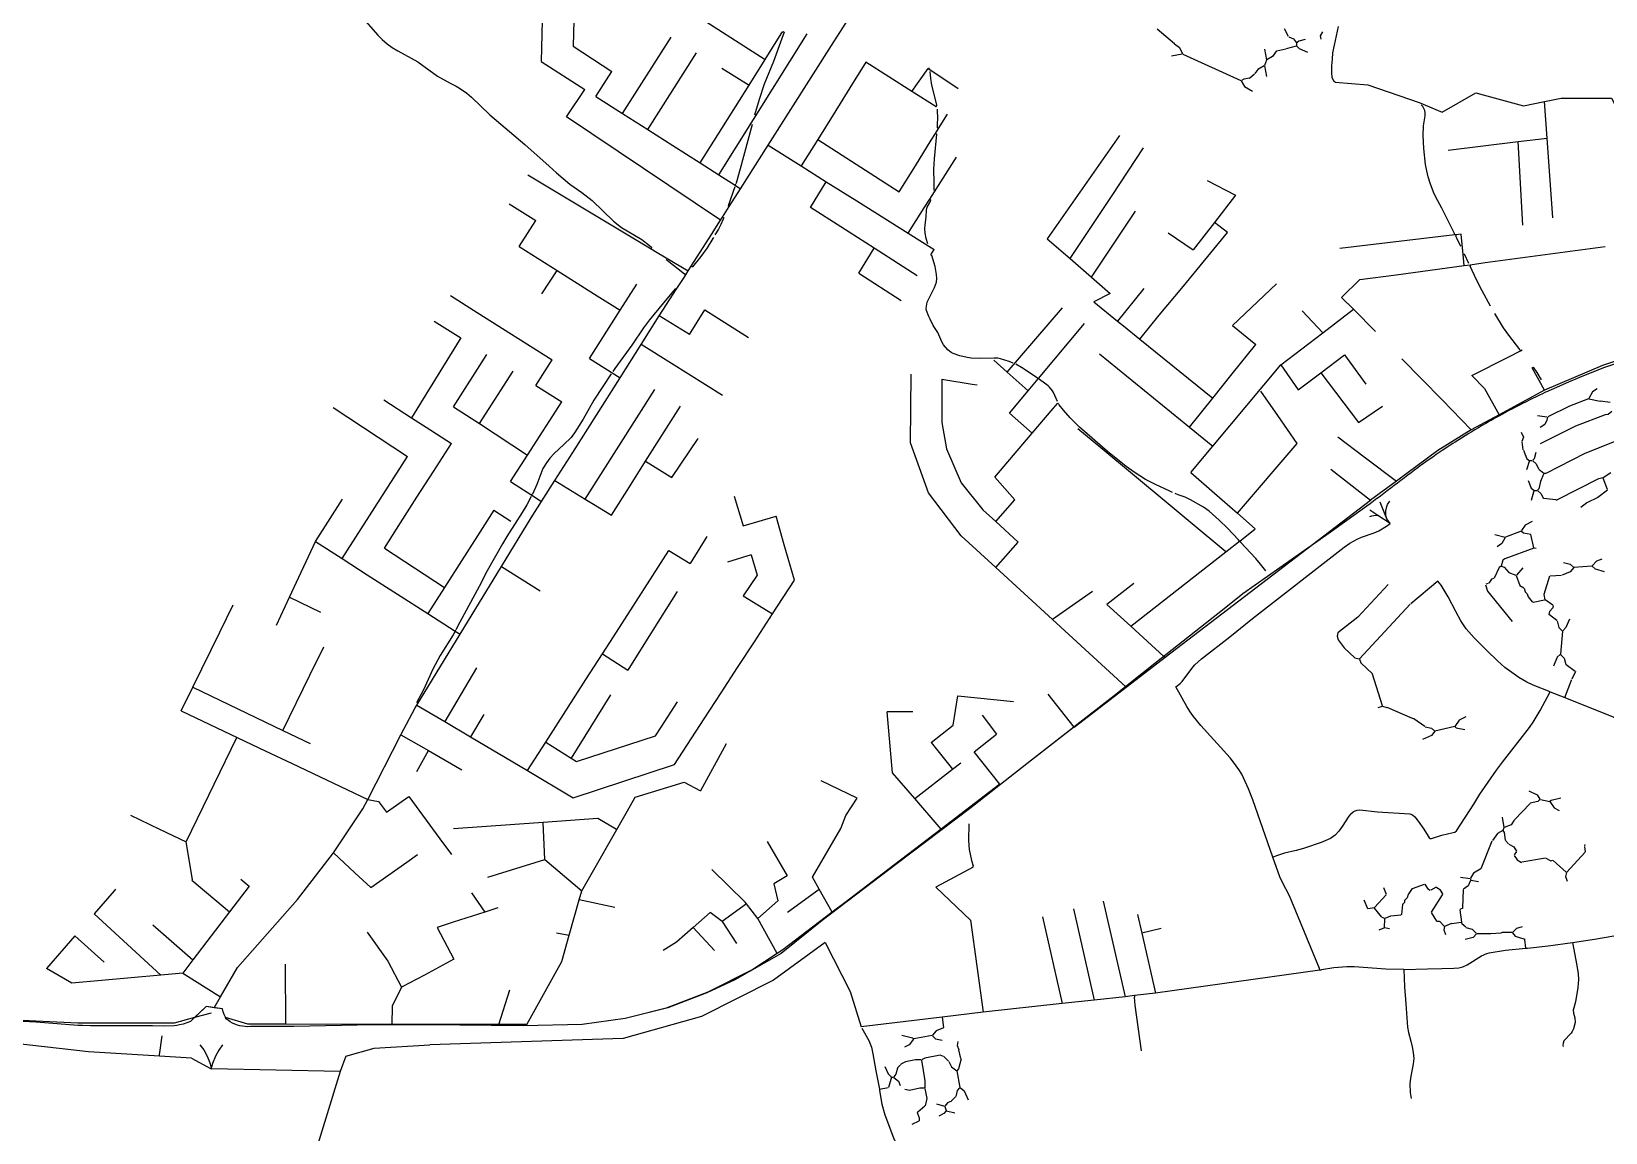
# Model space of a CAD drawing. Header units: metres. Extents: x 432891 to 477890, y 2556094 to 2581523.
# Drawn here: x 452058 to 456458, y 2566372 to 2569449 of the extents above; entities that cross this region are included whole.
import ezdxf

# ---------------------------------------------------------------- set-up
doc = ezdxf.new("R2010")
doc.units = ezdxf.units.M
for name, color, linetype in [('W10_MAIN_PIPE', 1, 'Continuous'), ('W10_PIPE_DN200', 8, 'Continuous'), ('W10_PIPE_DN250_400', 3, 'Continuous'), ('W10_PIPE_DN500_800', 30, 'Continuous'), ('W10_PIPE_DN900_1200', 1, 'Continuous')]:
    doc.layers.add(name, color=color, linetype=linetype)

msp = doc.modelspace()

# ---------------------------------------------------------------- linework, layer by layer
at = {"layer": 'W10_MAIN_PIPE'}
msp.add_lwpolyline([(456496.5, 2568524.6), (456451.9, 2568509.1), (456422.1, 2568497.4), (456391.5, 2568485.4), (456348, 2568466.9), (456303.8, 2568447), (456301.3, 2568445.9), (456295.4, 2568443.3), (456290.4, 2568441.1), (456279.4, 2568435.9), (456275.2, 2568433.9), (456264.3, 2568428.6), (456253.5, 2568423.3), (456246.6, 2568419.9), (456236.3, 2568414.8), (456225.5, 2568409.4), (456216.9, 2568405.1), (456206.1, 2568399.6), (456195.5, 2568394.1), (456189.4, 2568391), (456178.7, 2568385.3), (456178.3, 2568385), (456167.7, 2568379.2), (456159.2, 2568374.5), (456148.8, 2568368.5), (456138.3, 2568362.6), (456133.9, 2568360), (456123.5, 2568354), (456121.6, 2568352.9), (456111.2, 2568346.9), (456102.9, 2568342), (456092.6, 2568335.8), (456082.3, 2568329.6), (456075.9, 2568325.7), (456065.8, 2568319.5), (456055.6, 2568313), (456047.4, 2568307.9), (456037.3, 2568301.4), (456031.2, 2568297.5), (456021.1, 2568291), (456011, 2568284.5), (456001, 2568277.9), (455992.7, 2568272.5), (455984.6, 2568266.9), (455974.8, 2568260), (455964.9, 2568253.1), (455955.1, 2568246.2), (455945.1, 2568239.2), (455943.4, 2568238), (455933.9, 2568230.8), (455924.3, 2568223.5), (455914.7, 2568216.3), (455905.2, 2568209), (455895.6, 2568201.8), (455886, 2568194.6), (455876.4, 2568187.3), (455866.9, 2568180.1), (455857.3, 2568172.9), (455847.7, 2568165.6), (455838.2, 2568158.4), (455828.6, 2568151.1), (455819.6, 2568144.4), (455819, 2568143.9), (455809.3, 2568136.4), (455799.8, 2568129.1), (455791, 2568122.3), (455685.5, 2568047.6), (455443.6, 2567878.1), (455391.8, 2567835.6), (455197.8, 2567682.8), (455084.5, 2567592.4), (454853.2, 2567412.9), (454679.6, 2567276.5), (454478, 2567124.1), (454268.4, 2566964.5), (454153.2, 2566872.3), (454024.1, 2566798.8), (453946, 2566762.7), (453836.5, 2566720.7), (453717.2, 2566690.5), (453597.6, 2566674.4), (453432, 2566670.2), (453167.2, 2566672.7), (453013.1, 2566673.4), (452791.5, 2566668.1), (452727.4, 2566668.6), (452671.5, 2566668.3), (452670.6, 2566668.3), (452662.5, 2566667.9), (452655.1, 2566668.2), (452647.8, 2566669), (452640.6, 2566670.4), (452633.5, 2566672.4), (452626.7, 2566675), (452620, 2566678.1), (452613.6, 2566681.8), (452607.6, 2566685.9), (452603.3, 2566689.4), (452600.2, 2566694.7), (452596.8, 2566702), (452594, 2566709.5), (452591.6, 2566717.8), (452546.3, 2566724), (452502.4, 2566682.4), (452492.2, 2566678.4), (452482.1, 2566675.3), (452471.8, 2566672.7), (452464.3, 2566671.4), (452457.1, 2566670.4), (452428.9, 2566669.3), (452396.5, 2566670), (452380.4, 2566670), (452364.7, 2566670.2), (452348, 2566670.6), (452301.5, 2566670.2), (452269.7, 2566670.4), (452248.3, 2566670.6), (452239.2, 2566670.6), (452222.9, 2566670.8), (452200.8, 2566670.9), (452188, 2566671.2), (452129.7, 2566676.3), (452069.9, 2566680.3), (452033.8, 2566682.8)], dxfattribs=at)
at = {"layer": 'W10_PIPE_DN200'}
for points in [[(453496, 2569901.9), (453482.6, 2569365.4), (453604.8, 2569287.5)], [(453584, 2569871.1), (453572.2, 2569408.7), (453680.5, 2569338)], [(452978.4, 2569493.6), (453025.8, 2569439.4), (453038.4, 2569426.9), (453051.9, 2569415.3), (453066.4, 2569404.6), (453081.7, 2569394.9), (453138.2, 2569364.6), (453193.2, 2569324.9), (453228.1, 2569304.7), (453245.3, 2569296.3), (453257.7, 2569289), (453274.5, 2569276.6), (453288.1, 2569265.5), (453339.7, 2569216.8), (453436.9, 2569133.1), (453504.8, 2569073.4), (453525.3, 2569054.5), (453562.9, 2569023.1), (453596.7, 2568999.8), (453625.2, 2568977.4), (453684.5, 2568919), (453707.2, 2568901.7), (453763.7, 2568868.3), (453785.8, 2568851), (453792.1, 2568845.8)], [(453893.9, 2569508.7), (454108.9, 2569370.8)], [(453710.1, 2569220.4), (453846.2, 2569434)], [(453979, 2569049.1), (454226.4, 2569442.8)], [(454161.6, 2569447.1), (454155.8, 2569429.8), (454132.3, 2569365.7), (454106.2, 2569302.4), (454091.8, 2569259.3), (454079.1, 2569215.9)], [(454108.9, 2569370.8), (454154, 2569442.5)], [(454154, 2569442.5), (454158.2, 2569449.2)], [(454158.2, 2569449.2), (454161.6, 2569447.1)], [(455252.6, 2569415.3), (455204.1, 2569456)], [(455571.9, 2569435.5), (455560.8, 2569456.8)], [(455572.4, 2569434.6), (455585.4, 2569428.6), (455594.4, 2569417.6)], [(455666.4, 2569448.6), (455660.4, 2569437.6), (455662.4, 2569427.6)], [(455710.9, 2569463.1), (455698.9, 2569410.9), (455695.1, 2569389.6), (455693.3, 2569372.5), (455692.1, 2569353.6), (455692.2, 2569333.8), (455693.2, 2569321.3), (455697.5, 2569311.4), (455698.7, 2569310.5)], [(453780.5, 2569175.6), (453917.1, 2569390)], [(455253.4, 2569414.6), (455267.4, 2569404.6), (455275.4, 2569386.6)], [(455504.4, 2569399.6), (455510.4, 2569370.6)], [(455538.4, 2569395.6), (455527.4, 2569379.6), (455511.4, 2569370.6)], [(455539.4, 2569395.8), (455564.4, 2569400.5)], [(455593.4, 2569408.6), (455565.4, 2569400.6)], [(455594.4, 2569416.6), (455594.4, 2569409.6)], [(455618.4, 2569426.6), (455600.4, 2569422.6), (455595.4, 2569417.6)], [(455595.4, 2569408.6), (455601.4, 2569401.6), (455624.4, 2569391.6)], [(453987.4, 2569346.5), (454063.8, 2569299.1)], [(454063.8, 2569299.1), (454108.9, 2569370.8)], [(454390.5, 2569363.6), (454345.9, 2569292)], [(454519.1, 2569281.9), (454390.5, 2569363.6)], [(454566.1, 2569344.6), (454568.3, 2569347.9)], [(455274.4, 2569385.6), (455244.4, 2569380.6)], [(455276.4, 2569385.6), (455438.4, 2569312.6)], [(455503.4, 2569353.6), (455486.4, 2569343.6), (455477.4, 2569331.6)], [(455510.4, 2569369.6), (455504.4, 2569354.6)], [(455504.4, 2569353.6), (455510.4, 2569323.6)], [(453635.8, 2569267.8), (453680.5, 2569338)], [(454519.1, 2569281.9), (454564.6, 2569345.6), (454566.1, 2569344.6)], [(454566.1, 2569344.6), (454648, 2569290.3)], [(454588.7, 2569242.5), (454588.4, 2569244.7), (454574.9, 2569299.8), (454571.9, 2569318.3), (454569.6, 2569337.5)], [(455439.4, 2569311.6), (455448.4, 2569295.6), (455471.4, 2569282.6)], [(455462.4, 2569318.6), (455446.4, 2569316.6), (455440.4, 2569312.6)], [(455463.1, 2569319.3), (455476.6, 2569331)], [(455701.7, 2569307.9), (455698.7, 2569310.5)], [(455701.7, 2569307.9), (455793.1, 2569300.4), (455936.6, 2569251.3), (456001.5, 2569224.2), (456095.1, 2569277.9), (456228.7, 2569241.6), (456287.6, 2569253.8)], [(453984.3, 2568922.3), (453553.9, 2569211.2), (453604.8, 2569287.5)], [(453635.8, 2569267.8), (453710.1, 2569220.4)], [(453927.3, 2569082), (454063.8, 2569299.1)], [(454345.9, 2569292), (454299.1, 2569216.8)], [(454586.6, 2569239.1), (454519.1, 2569281.9)], [(456287.6, 2569253.8), (456334.1, 2569263.3), (456474.8, 2569262.9), (456553.8, 2569112.6), (456632.4, 2569019.2), (456742.1, 2568914.5), (456876.7, 2568814.1), (456922.4, 2568768.8), (456942.2, 2568634.7)], [(453710.1, 2569220.4), (453780.5, 2569175.6)], [(454299.1, 2569216.8), (454255.8, 2569147.2)], [(454586.6, 2569239.1), (454588.7, 2569242.5)], [(454590.2, 2569180.3), (454590.9, 2569187.7), (454591.5, 2569210.2), (454590.9, 2569225.8), (454590.1, 2569232.1)], [(454593.6, 2569178.2), (454618.8, 2569218.6)], [(456035.9, 2568885), (456000, 2568956), (455983.8, 2568986), (455977.3, 2569000.3), (455967.4, 2569025.5), (455961.7, 2569043.5), (455957.9, 2569060), (455955, 2569077.9), (455949.8, 2569122.8), (455948.2, 2569158.9), (455949.1, 2569185.8), (455953.6, 2569213.4), (455953.7, 2569222.3), (455952.5, 2569229), (455946.9, 2569239.6), (455942.6, 2569244.1)], [(456294.8, 2569151.7), (456287.6, 2569253.8)], [(453780.5, 2569175.6), (453850.3, 2569131)], [(454072.1, 2569189.8), (454039.2, 2569065.9), (454027.4, 2569025.1), (454026.7, 2569023.4)], [(454585.1, 2569164.6), (454593.6, 2569178.2)], [(454593.6, 2569178.2), (454590.2, 2569180.3)], [(453850.3, 2569131), (453927.3, 2569082)], [(454117.3, 2569131.7), (454209.9, 2569073.5)], [(454255.8, 2569147.2), (454209.9, 2569073.5)], [(454255.8, 2569147.2), (454483.4, 2569001.6)], [(454528.7, 2569074.1), (454573.2, 2569145.6)], [(454573.2, 2569145.6), (454585.1, 2569164.6)], [(454580.3, 2569006.2), (454580.8, 2569007.9), (454581.5, 2569027.6), (454580.5, 2569063.3), (454581.8, 2569093.5), (454588.5, 2569162.4)], [(454585.1, 2569164.6), (454588.5, 2569162.4)], [(455099.4, 2569158.9), (454897.3, 2568870.2), (454961.3, 2568814.6)], [(456018, 2569117.7), (456213.5, 2569141.7)], [(456213.5, 2569141.7), (456294.8, 2569151.7)], [(456226.4, 2568907.9), (456213.5, 2569141.7)], [(456310.6, 2568928.3), (456294.8, 2569151.7)], [(454568.8, 2568980.5), (454643.2, 2569098.1)], [(455078.4, 2568991.4), (455166.5, 2569124.3)], [(453445.1, 2569048.5), (453790.1, 2568842.3)], [(454209.9, 2569073.5), (454279.8, 2569029.6)], [(454483.4, 2569001.6), (454528.7, 2569074.1)], [(454024, 2569015.6), (454005.1, 2568962.5)], [(454024.6, 2569020), (454026.7, 2569023.4)], [(454320, 2568903.4), (454235.4, 2568957.3), (454279.8, 2569029.6)], [(454279.8, 2569029.6), (454365.3, 2568976)], [(455344.4, 2569032.6), (455423.9, 2568991.6)], [(453393.2, 2568967.4), (453467.6, 2568920.7)], [(454008.4, 2568960.3), (454005.1, 2568962.5)], [(454365.3, 2568976), (454508.9, 2568885.8)], [(454508.9, 2568885.8), (454553.7, 2568956.7)], [(454553.7, 2568956.7), (454568.8, 2568980.5)], [(454563.6, 2568856.2), (454558.7, 2568870.8), (454556.1, 2568886), (454555.2, 2568898.6), (454555.7, 2568907.7), (454559, 2568931.6), (454559.4, 2568950.2), (454561.6, 2568958.3), (454568.2, 2568969.7), (454572.2, 2568978.4)], [(454568.8, 2568980.5), (454572.2, 2568978.4)], [(454961.3, 2568814.6), (455078.4, 2568991.4)], [(455423.9, 2568991.6), (455364.4, 2568915.1)], [(453421.2, 2568848.3), (453467.6, 2568920.7)], [(453993, 2568928.6), (453991.6, 2568924.7), (453985, 2568909.9), (453978.2, 2568897.3), (453968.6, 2568880.7)], [(453989.7, 2568930.8), (453993, 2568928.6)], [(455021, 2568762.7), (455144.3, 2568947.1)], [(455364.4, 2568915.1), (455305.2, 2568839.1)], [(455401.1, 2568887.3), (455364.4, 2568915.1)], [(453964.6, 2568873.8), (453962.9, 2568870.9), (453946.7, 2568845.2), (453928.7, 2568820.6), (453905.8, 2568791.4)], [(454413.3, 2568843.8), (454320, 2568903.4)], [(454508.9, 2568885.8), (454581.3, 2568840.3)], [(455234.9, 2568886.3), (455305.2, 2568839.1)], [(455278, 2568738), (455401.1, 2568887.3)], [(456036.3, 2568881.1), (455715, 2568843)], [(456036.3, 2568881.1), (456035.9, 2568885)], [(456039.2, 2568881.4), (456036.3, 2568881.1)], [(456059.9, 2568826.3), (456054, 2568883.2), (456039.2, 2568881.4)], [(456039.2, 2568881.4), (456039.7, 2568877.4)], [(456053.6, 2568848.4), (456042.5, 2568871.9), (456039.7, 2568877.4)], [(453421.2, 2568848.3), (453527.6, 2568781.2)], [(453790.1, 2568842.3), (453792.1, 2568845.8)], [(453790.1, 2568842.3), (453807.3, 2568832)], [(453807.3, 2568832), (453893.9, 2568780.3)], [(454370.9, 2568774), (454413.3, 2568843.8)], [(454534, 2568766.9), (454413.3, 2568843.8)], [(454802.2, 2568522.5), (454790.8, 2568527.2), (454766.9, 2568534.5), (454758.8, 2568536.1), (454748.9, 2568536.6), (454710.2, 2568535.5), (454685.1, 2568536.4), (454673.1, 2568537.8), (454653.1, 2568543.1), (454634.5, 2568549.5), (454628.9, 2568552.5), (454619.5, 2568559.8), (454607.4, 2568573.7), (454602.4, 2568581.6), (454591.3, 2568607.8), (454578, 2568627.4), (454570.1, 2568645.6), (454565.9, 2568653.2), (454560.2, 2568669.7), (454559.3, 2568674.2), (454559.6, 2568682), (454561.9, 2568693), (454576.5, 2568723.1), (454582.6, 2568734.1), (454587.3, 2568748.7), (454589, 2568759.5), (454588.1, 2568770.5), (454584.3, 2568792.5), (454575.1, 2568823.4)], [(454571.8, 2568825.5), (454581.3, 2568840.3)], [(454571.8, 2568825.5), (454575.1, 2568823.4)], [(456059.9, 2568826.3), (456063.9, 2568826.7)], [(456063.1, 2568795.5), (456059.9, 2568826.3)], [(456075.9, 2568801.3), (456063.9, 2568826.7)], [(456121.5, 2568803.5), (456456.7, 2568848.8)], [(453484.7, 2568715.8), (453527.6, 2568781.2)], [(453527.6, 2568781.2), (453631.5, 2568715.6)], [(453832.2, 2568812.5), (453835.3, 2568809.9), (453883.8, 2568771.7)], [(453902.4, 2568793.5), (453905.8, 2568791.4)], [(454370.9, 2568774), (454489.4, 2568697.8)], [(454961.3, 2568814.6), (455021, 2568762.7)], [(455872.3, 2568769.7), (456063.1, 2568795.5)], [(456063.1, 2568795.5), (456079, 2568797.7)], [(456079, 2568797.7), (456121.5, 2568803.5)], [(456079, 2568797.7), (456079.5, 2568793.7)], [(456136.7, 2568681.8), (456112.9, 2568725), (456097.6, 2568755.6), (456079.5, 2568793.7)], [(453857, 2568730.3), (453812, 2568675), (453785.5, 2568643.3), (453768.6, 2568621.5), (453735.7, 2568573.1), (453688.6, 2568507.5), (453683.1, 2568499.2)], [(453703.6, 2568670.1), (453750.3, 2568742.9)], [(453860.3, 2568728.1), (453857, 2568730.3)], [(453887.1, 2568769.5), (453883.8, 2568771.7)], [(455021, 2568762.7), (455073, 2568717.5)], [(455167.6, 2568731.5), (455093.9, 2568640.2)], [(455210.5, 2568656.2), (455278, 2568738)], [(455415.1, 2568627.4), (455538.3, 2568744.5)], [(455719.8, 2568705.8), (455771.3, 2568756), (455872.3, 2568769.7)], [(453229.1, 2568711.1), (453303.4, 2568664.2)], [(453631.5, 2568715.6), (453703.6, 2568670.1)], [(455073, 2568717.5), (455027.7, 2568693.8)], [(455027.7, 2568693.8), (455093.9, 2568640.2)], [(455719.8, 2568705.8), (455753.7, 2568673.1)], [(453303.4, 2568664.2), (453513.6, 2568531.4)], [(453617.6, 2568535.6), (453703.6, 2568670.1)], [(453897.5, 2568602.7), (453812.7, 2568654.5)], [(453897.5, 2568602.7), (453940.3, 2568671.7)], [(453940.3, 2568671.7), (454062, 2568594.4)], [(454785.7, 2568497.1), (454940.1, 2568677.4)], [(455155.8, 2568589.9), (455210.5, 2568656.2)], [(455667.6, 2568607.3), (455609.9, 2568668.5)], [(455667.6, 2568607.3), (455753.7, 2568673.1)], [(455753.7, 2568673.1), (455814.8, 2568610.5)], [(456218.7, 2568560.9), (456187.3, 2568600.3), (456172.5, 2568620.8), (456148, 2568661.3)], [(453183.6, 2568640), (453258, 2568593)], [(454872.6, 2568479.6), (455001.1, 2568633)], [(455093.9, 2568640.2), (455110.5, 2568626.7)], [(455110.5, 2568626.7), (455155.8, 2568589.9)], [(455415.1, 2568627.4), (455480.4, 2568574.8)], [(455549.8, 2568517.5), (455667.6, 2568607.3)], [(453258, 2568593), (453167.7, 2568446.7)], [(453846.7, 2568521.6), (453762.1, 2568574.4)], [(455155.8, 2568589.9), (455360, 2568424.3)], [(455414.3, 2568492.2), (455480.4, 2568574.8)], [(456186, 2568539.6), (456220.5, 2568557.3)], [(456220.5, 2568557.3), (456218.7, 2568560.9)], [(456220.5, 2568557.3), (456224.8, 2568559.5)], [(453238, 2568400.7), (453331.1, 2568546.7)], [(453467.9, 2568460.1), (453513.6, 2568531.4)], [(453617.6, 2568535.6), (453703.4, 2568481.7)], [(453989.7, 2568432.3), (453846.7, 2568521.6)], [(454785.7, 2568497.1), (454747.9, 2568530.4)], [(454869.1, 2568481.6), (454825.6, 2568510.5), (454809.9, 2568519.2)], [(455043.8, 2568548.1), (455295.1, 2568343.2)], [(455360, 2568290.2), (455549.8, 2568517.5)], [(455549.8, 2568517.5), (455598.8, 2568448)], [(455662.4, 2568495.8), (455728.3, 2568545.4)], [(455728.3, 2568545.4), (455788.2, 2568464.1)], [(455888.9, 2568534.5), (455944.1, 2568477.9)], [(456084.1, 2568487.6), (456186, 2568539.6)], [(456253, 2568509), (456256.5, 2568511)], [(456279.3, 2568476), (456266.4, 2568496.6), (456256.5, 2568511)], [(453309.9, 2568353.6), (453404.1, 2568500.5)], [(453678.7, 2568492.5), (453630.1, 2568418.9), (453600, 2568366.1), (453575.8, 2568327.3), (453566.4, 2568314.8), (453545.8, 2568295), (453519.2, 2568270.3), (453507, 2568256.8), (453497.2, 2568244.3), (453487.6, 2568227.8), (453470.4, 2568182.9), (453458.6, 2568156.6)], [(454753.6, 2567951.3), (454657, 2568040), (454565.6, 2568159.7), (454515.4, 2568300), (454517.2, 2568491.8)], [(454602.9, 2568477.8), (454602.4, 2568356.9), (454615.9, 2568283.4), (454656.8, 2568187.7), (454717.2, 2568112.4), (454753.2, 2568079.5)], [(454602.9, 2568477.8), (454687.8, 2568464)], [(454844.1, 2568445.5), (454785.7, 2568497.1)], [(454844.1, 2568445.5), (454872.1, 2568479)], [(454872.1, 2568479), (454869.1, 2568481.6)], [(454872.6, 2568479.6), (454875.6, 2568477)], [(454899.6, 2568459), (454875.6, 2568477)], [(455360, 2568424.3), (455414.3, 2568492.2)], [(455598.8, 2568448), (455662.4, 2568495.8)], [(455662.4, 2568495.8), (455767.7, 2568356.2)], [(455944.1, 2568477.9), (456001.1, 2568419.5)], [(456084.1, 2568487.6), (456119.5, 2568451.4), (456160.1, 2568378.4)], [(456287.5, 2568447.4), (456253, 2568509)], [(453167.7, 2568446.7), (453120.4, 2568370)], [(453467.9, 2568460.1), (453540.1, 2568414.5)], [(453605.8, 2568142.5), (453800.3, 2568448.6)], [(454687.8, 2568464), (454701.3, 2568461.8)], [(454791.5, 2568382.7), (454844.1, 2568445.5)], [(454925.8, 2568415.6), (454915, 2568440.4), (454912, 2568445.2), (454903.3, 2568455.7), (454899.6, 2568459)], [(455295.1, 2568343.2), (455360, 2568424.3)], [(455541.9, 2568376.4), (455494.7, 2568444.5)], [(456410.2, 2568422.3), (456357.2, 2568402.3), (456296.2, 2568372.3)], [(456434.2, 2568450.3), (456421.2, 2568442.3), (456411.2, 2568423.3)], [(456411.2, 2568422.3), (456443.2, 2568416.3)], [(452901.1, 2568398.8), (453109.3, 2568262)], [(453042.9, 2568420), (453120.4, 2568370)], [(453238, 2568400.7), (453309.9, 2568353.6)], [(453444.7, 2568265.4), (453540.1, 2568414.5)], [(453774.8, 2568248.9), (453871.8, 2568402.1)], [(454791.5, 2568382.7), (454855.4, 2568326.7)], [(454855.4, 2568326.7), (454914.1, 2568395.7)], [(454914.1, 2568395.7), (454926.8, 2568410.7)], [(454926.8, 2568410.7), (454929.9, 2568408.1)], [(455247.3, 2568161.4), (455240.1, 2568164.4), (455200.2, 2568183.3), (455172.3, 2568197.6), (455156.1, 2568207.1), (455140.3, 2568217.5), (455117.6, 2568234), (455065.9, 2568275.3), (454987.6, 2568343.6), (454961, 2568370.1), (454942.5, 2568391.5), (454930.9, 2568406.4), (454929.9, 2568408.1)], [(455767.7, 2568356.2), (455834, 2568401.9)], [(456001.1, 2568419.5), (456082.3, 2568336.3)], [(456475.2, 2568387.3), (456465.2, 2568379.3), (456457.2, 2568378.3), (456374.2, 2568346.3), (456275.2, 2568297.3)], [(456471.2, 2568412.4), (456444.2, 2568416.1)], [(453120.4, 2568370), (453161.5, 2568343.5)], [(453161.5, 2568343.5), (453231.7, 2568298.2)], [(453309.9, 2568353.6), (453444.7, 2568265.4)], [(455046.7, 2568285.8), (454982.6, 2568338.9)], [(455295.1, 2568343.2), (455360, 2568290.2)], [(455596, 2568298.3), (455541.9, 2568376.4)], [(456267.2, 2568376.3), (456294.2, 2568372.3)], [(456295.2, 2568371.3), (456294.2, 2568363.3), (456288.2, 2568351.3), (456275.2, 2568342.3)], [(453181.4, 2568219.5), (453231.7, 2568298.2)], [(453847.6, 2568202.5), (453921.7, 2568312.2)], [(454750.8, 2568203.7), (454855.4, 2568326.7)], [(455428.9, 2568102.9), (455596, 2568298.3)], [(455709.8, 2568316.3), (455783.4, 2568260.7)], [(456222.2, 2568329.3), (456228.2, 2568315.3), (456224.2, 2568303.3)], [(456228, 2568280.2), (456224.4, 2568302.3)], [(456504.2, 2568312.3), (456493.2, 2568304.3), (456482.2, 2568302.3), (456400.2, 2568270.3), (456291.2, 2568214.3), (456286.2, 2568214.3)], [(452926.4, 2567976.3), (453109.3, 2568262)], [(453397.3, 2568191.4), (453444.7, 2568265.4)], [(453729.3, 2568177), (453774.8, 2568248.9)], [(453774.8, 2568248.9), (453847.6, 2568202.5)], [(455229.7, 2568134), (455046.7, 2568285.8)], [(455783.4, 2568260.7), (455873.3, 2568192.8)], [(456228.2, 2568279.3), (456238.2, 2568255.3), (456245.2, 2568250.3)], [(456245.2, 2568250.3), (456237.2, 2568224.3)], [(456245.2, 2568250.3), (456253.2, 2568250.3)], [(456263.2, 2568272.3), (456258.2, 2568255.3), (456254.2, 2568251.3)], [(456254.2, 2568249.3), (456264.2, 2568241.3), (456270.2, 2568227.3)], [(453135.5, 2568147.8), (453181.4, 2568219.5)], [(454806.9, 2568140.2), (454750.8, 2568203.7)], [(455800.5, 2568138.9), (455690, 2568225.1)], [(456271, 2568226.6), (456285.4, 2568214.9)], [(456276.6, 2568192.2), (456285.8, 2568213.3)], [(456451.2, 2568202.3), (456438.2, 2568199.3), (456322.2, 2568140.3)], [(456472.2, 2568216.3), (456451.2, 2568202.3)], [(453397.3, 2568191.4), (453456.4, 2568153.2)], [(453521.3, 2568194.3), (453605.8, 2568142.5)], [(453679, 2568097.6), (453729.3, 2568177)], [(455432.2, 2568028.2), (455401.5, 2568061.7), (455378.1, 2568083.6), (455349.6, 2568108.6), (455334.1, 2568119.8), (455298, 2568140.3), (455283, 2568147.5), (455263.2, 2568154.7), (455255, 2568158.2)], [(456241.2, 2568194.3), (456250.2, 2568173.3), (456257.2, 2568167.3)], [(456257.2, 2568165.3), (456250.2, 2568138.3)], [(456258.2, 2568166.3), (456266.2, 2568166.3)], [(456276.2, 2568191.3), (456271.2, 2568171.3), (456267.2, 2568167.3)], [(456267.2, 2568166.3), (456277.2, 2568158.3), (456284.2, 2568144.3)], [(456463.2, 2568167.3), (456436.2, 2568147.3), (456405.2, 2568132.3), (456389.2, 2568119.3)], [(456462.9, 2568169.2), (456451.5, 2568201.3)], [(452851.5, 2568024.3), (452927.5, 2568142.6)], [(453089.9, 2568076.6), (453135.5, 2568147.8)], [(453455, 2568149.4), (453442.9, 2568126.3), (453429.7, 2568104.7), (453386.8, 2568038.3), (453374.2, 2568017.3), (453332, 2567942.4), (453309.5, 2567897.8), (453255.6, 2567798.6), (453244.4, 2567777.1)], [(453456.4, 2568153.2), (453458.6, 2568156.6)], [(453456.4, 2568153.2), (453483.9, 2568135.5)], [(453605.8, 2568142.5), (453629.3, 2568128.1)], [(453629.3, 2568128.1), (453679, 2568097.6)], [(454022.3, 2568150.8), (454047.2, 2568067.5)], [(454753.2, 2568079.5), (454806.9, 2568140.2)], [(455297.1, 2568078.1), (455229.7, 2568134)], [(455846.2, 2568087), (455827.5, 2568134)], [(455846.2, 2568087), (455843.5, 2568098.4), (455843.5, 2568110.1), (455846.2, 2568121.6), (455848.5, 2568127), (455855, 2568136.7)], [(456319.2, 2568140.4), (456285.2, 2568144.1)], [(456319.2, 2568140.4), (456322.2, 2568140.3)], [(453044.6, 2568005.8), (453089.9, 2568076.6)], [(453350.3, 2568112), (453304.6, 2568040.1)], [(453350.3, 2568112), (453398.4, 2568081.3)], [(454047.2, 2568067.5), (454139.3, 2568094.5)], [(454162.2, 2568014.7), (454139.3, 2568094.5)], [(454753.2, 2568079.5), (454815.8, 2568022.3)], [(455257.2, 2567617.9), (455268.8, 2567627.1), (455274.6, 2567633.1), (455304, 2567672.9), (455309.8, 2567679.2), (455328.7, 2567696.2), (455407.5, 2567758), (455470.9, 2567809), (455727.1, 2568007.9), (455743, 2568019.3), (455763.3, 2568030.7), (455776, 2568036.1), (455810.8, 2568047.9), (455824.1, 2568053.9), (455846, 2568067.1), (455855.8, 2568074.6)], [(455396.8, 2567995.4), (455297.1, 2568078.1)], [(455821.8, 2568096.8), (455798.7, 2568111.8)], [(455799.4, 2568094.2), (455804.7, 2568095.9), (455815.6, 2568097.4), (455821.8, 2568096.8)], [(455855.8, 2568074.6), (455821.8, 2568096.8)], [(455855.8, 2568074.6), (455846.2, 2568087)], [(456253.2, 2568080.3), (456233.2, 2568069.3), (456223.2, 2568054.3)], [(453304.6, 2568040.1), (453260, 2567969.9)], [(453946.1, 2568037.7), (453899.1, 2567962.7)], [(455434.7, 2568025.1), (455432.2, 2568028.2)], [(456148.2, 2568043.3), (456177.2, 2568036.3)], [(456177.2, 2568035.3), (456168.2, 2568018.3), (456155.2, 2568009.3)], [(456222.2, 2568053.3), (456178.2, 2568036.3)], [(456223.2, 2568053.3), (456228.2, 2568048.3), (456249.2, 2568044.3)], [(456257, 2568006.3), (456249.4, 2568043.3)], [(452779.3, 2567868.3), (452851.5, 2568024.3)], [(452851.5, 2568024.3), (452926.4, 2567976.3)], [(453044.6, 2568005.8), (453212.5, 2567895)], [(453794.6, 2567929), (453839.6, 2567999.1)], [(453839.6, 2567999.1), (453899.1, 2567962.7)], [(454069.8, 2567986.4), (454004, 2567966.3)], [(454069.8, 2567986.4), (454086.3, 2567930), (454047.2, 2567871.9)], [(454129.2, 2567821.6), (454190.6, 2567915.9), (454162.2, 2568014.7)], [(454753.6, 2567951.3), (454815.8, 2568022.3)], [(455435.2, 2568025.4), (455437.6, 2568022.3)], [(455479.9, 2567976.2), (455437.6, 2568022.3)], [(456257.2, 2568005.3), (456176.2, 2567975.3), (456171.2, 2567972.3), (456166.2, 2567955.3)], [(456264.2, 2568004.3), (456257.2, 2568005.3)], [(452926.4, 2567976.3), (452996.8, 2567931.1)], [(453260, 2567969.9), (453212.5, 2567895)], [(453372.1, 2567954.5), (453480.2, 2567886.5)], [(454911.9, 2567806), (454753.6, 2567951.3)], [(455508.1, 2567941.8), (455493.6, 2567960.6), (455479.9, 2567976.2)], [(456166.2, 2567955.3), (456160.2, 2567951.3), (456146.2, 2567921.3)], [(456166.2, 2567955.3), (456174.2, 2567952.3), (456187.2, 2567937.3), (456207.2, 2567930.3)], [(456226.2, 2567950.3), (456209.2, 2567930.3)], [(456369.2, 2567951.3), (456359.2, 2567939.3), (456336.2, 2567930.3)], [(456340.2, 2567965.3), (456359.2, 2567960.3), (456369.2, 2567951.3)], [(456419.2, 2567955.3), (456369.2, 2567951.3)], [(456447.2, 2567974.3), (456432.2, 2567969.3), (456420.2, 2567956.3)], [(456420.2, 2567955.3), (456429.2, 2567947.3), (456454.2, 2567940.3)], [(452996.8, 2567931.1), (453166.4, 2567822.4)], [(453212.5, 2567895), (453166.4, 2567822.4)], [(453684.6, 2567757.9), (453794.6, 2567929)], [(455138.9, 2567906.6), (455064.2, 2567847.6)], [(455850.4, 2567904.2), (455765.4, 2567812.2), (455709.4, 2567769.2), (455707.4, 2567759.2), (455710.4, 2567749.2), (455727.4, 2567727.2), (455757.4, 2567699.2), (455769.4, 2567696.2)], [(455989, 2567912.8), (455913.2, 2567849.8)], [(456302.9, 2567604), (456255.2, 2567622.3), (456237.4, 2567630.5), (456215.4, 2567643.5), (456176.4, 2567672), (456155.8, 2567690.3), (456126.3, 2567719), (456090.7, 2567754.6), (456068.3, 2567780), (456053.5, 2567802), (456039, 2567828.7), (456018.4, 2567869.8), (455998.2, 2567901.7), (455989, 2567912.8)], [(456122.2, 2567903.3), (456128.2, 2567885.3), (456197.2, 2567800.3)], [(456130.2, 2567906.3), (456123.2, 2567904.3)], [(456145.2, 2567920.3), (456139.2, 2567918.3), (456131.2, 2567907.3)], [(456208.2, 2567929.3), (456218.2, 2567901.3), (456229.2, 2567894.3)], [(456301.2, 2567927.3), (456285.2, 2567876.3), (456288.2, 2567861.3)], [(456303.2, 2567928.4), (456335.2, 2567930.2)], [(452743.4, 2567790.6), (452779.3, 2567868.3)], [(452779.3, 2567868.3), (452866.1, 2567826.1)], [(453863.1, 2567884.4), (453815.8, 2567809.2)], [(454047.2, 2567871.9), (454129.2, 2567821.6)], [(455023.4, 2567884.7), (454911.9, 2567806)], [(456230.2, 2567893.3), (456233.2, 2567883.3), (456239.2, 2567877.3), (456241.2, 2567869.3), (456253.2, 2567855.3)], [(456255.2, 2567854.5), (456253.2, 2567855.3)], [(456255.2, 2567854.5), (456287.2, 2567861.1)], [(456310.4, 2567845.9), (456289, 2567860.7)], [(452584.1, 2567770.6), (452621.5, 2567847.2)], [(453166.4, 2567822.4), (453242.2, 2567773.8)], [(453815.8, 2567809.2), (453769.6, 2567735.8)], [(454078.7, 2567743.9), (454129.2, 2567821.6)], [(455116.6, 2567618.1), (454911.9, 2567806)], [(455130.9, 2567787), (455064.2, 2567847.6)], [(455911.4, 2567849.2), (455770.4, 2567696.2)], [(456311.2, 2567845.3), (456310.2, 2567838.3), (456301.2, 2567828.3), (456299.2, 2567820.3)], [(456299.2, 2567820.3), (456301, 2567818.6)], [(456321.4, 2567802.8), (456301, 2567818.6)], [(456357.2, 2567807.3), (456347.2, 2567783.3), (456338.2, 2567774.3)], [(452509.2, 2567617), (452584.1, 2567770.6)], [(453240.6, 2567770), (453237.2, 2567763.5), (453200.2, 2567705.4), (453180.1, 2567667), (453153.6, 2567609.4), (453134.2, 2567572.8)], [(453242.8, 2567773.4), (453240.6, 2567770)], [(453242.2, 2567773.8), (453244.4, 2567777.1)], [(453242.8, 2567773.4), (453256.2, 2567764.8)], [(456322.2, 2567802.3), (456327.2, 2567783.3), (456336.2, 2567774.3)], [(456337.2, 2567773.3), (456332.2, 2567709.3)], [(452836.2, 2567650.4), (452874.9, 2567729.6)], [(453654, 2567710.3), (453684.6, 2567757.9)], [(453769.6, 2567735.8), (453725, 2567664.7)], [(454031.9, 2567672), (454078.7, 2567743.9)], [(453607.9, 2567638.5), (453654, 2567710.3)], [(453654, 2567710.3), (453725, 2567664.7)], [(455770.4, 2567695.2), (455773.4, 2567685.2), (455806.4, 2567654.2)], [(456331.2, 2567708.3), (456322.2, 2567700.3), (456312.2, 2567675.3)], [(456332.2, 2567708.3), (456342.2, 2567698.3), (456347.2, 2567680.3)], [(456373.4, 2567660.9), (456348, 2567679.7)], [(452760.7, 2567495.9), (452836.2, 2567650.4)], [(453301.8, 2567671.3), (453213.2, 2567520.6)], [(453495.4, 2567463.4), (453607.9, 2567638.5)], [(453985.5, 2567600.7), (454031.9, 2567672)], [(455834.1, 2567565.1), (455806.7, 2567653.2)], [(456343.6, 2567587.9), (456362.8, 2567636.3)], [(456362.8, 2567636.3), (456363, 2567637.5)], [(456374.2, 2567660.3), (456363.2, 2567639.3)], [(452476.9, 2567550.6), (452509.2, 2567617)], [(452509.2, 2567617), (452760.7, 2567495.9)], [(453676.2, 2567595.2), (453566.5, 2567418.9)], [(453938.2, 2567528), (453985.5, 2567600.7)], [(454634.2, 2567510.6), (454647.5, 2567593.1)], [(454647.5, 2567593.1), (454803.4, 2567576.5)], [(454898.7, 2567597.5), (454971.6, 2567504.8)], [(455116.6, 2567618.1), (455084.5, 2567592.4), (454971.6, 2567504.8)], [(455118.7, 2567616.2), (455116.6, 2567618.1)], [(455527.5, 2567141.5), (455471.6, 2567301.7), (455459.6, 2567332.9), (455440.8, 2567373.5), (455432.6, 2567387), (455417.9, 2567407.4), (455408.5, 2567419.2), (455327, 2567509.9), (455305.9, 2567535.3), (455296.7, 2567548), (455287.7, 2567562.6), (455257.2, 2567617.9)], [(452476.9, 2567550.6), (452556.6, 2567512.7)], [(453135.2, 2567566.8), (453213.2, 2567520.6)], [(453818.3, 2567505), (453864, 2567575.5)], [(454464.6, 2567377.5), (454450.3, 2567547.7)], [(454521.2, 2567547.5), (454450.3, 2567547.7)], [(455822.4, 2567560.2), (455834.4, 2567564.2)], [(455834.4, 2567564.2), (455846.4, 2567560.2)], [(455918.5, 2567529.6), (455847.3, 2567559.8)], [(452556.6, 2567512.7), (452711, 2567439.3)], [(453213.2, 2567520.6), (453285.3, 2567477.8)], [(453322.1, 2567540.9), (453285.3, 2567477.8)], [(453444.2, 2567383.7), (453572, 2567307.9), (453855.5, 2567400.8), (453938.2, 2567528)], [(453566.5, 2567418.9), (453581.5, 2567409.5), (453802.6, 2567480.7), (453818.3, 2567505)], [(454573, 2567462.6), (454634.2, 2567510.6)], [(454715.5, 2567539), (454755.6, 2567485.2)], [(455919.5, 2567529.3), (455918.5, 2567529.6)], [(455922.3, 2567528.6), (455919.5, 2567529.3)], [(455952.6, 2567506.8), (455922.3, 2567528.6)], [(455953.4, 2567506.2), (455971.4, 2567502.2), (455980.4, 2567494.2)], [(456036.4, 2567507.2), (455980.4, 2567494.2)], [(456067.4, 2567534.2), (456048.4, 2567524.2), (456036.4, 2567507.2)], [(456036.4, 2567507.2), (456040.4, 2567503.2), (456064.4, 2567498.2)], [(452490.7, 2567184.2), (452631.7, 2567476.6)], [(452760.7, 2567495.9), (452836.8, 2567459.2)], [(453090.2, 2567484.1), (453168, 2567439.5)], [(453285.3, 2567477.8), (453444.2, 2567383.7)], [(453444.2, 2567383.7), (453495.4, 2567463.4)], [(453495.4, 2567463.4), (453566.5, 2567418.9)], [(453999.5, 2567458.1), (453928, 2567326.7)], [(454573, 2567462.6), (454632.5, 2567387.5)], [(454693.3, 2567436.3), (454755.6, 2567485.2)], [(455980.4, 2567494.2), (455971.4, 2567482.2), (455946.4, 2567470.2)], [(452711, 2567439.3), (452786.8, 2567403.2)], [(453135.1, 2567381.3), (453168, 2567439.5)], [(453168, 2567439.5), (453261.3, 2567386)], [(454765.2, 2567345.9), (454693.3, 2567436.3)], [(452786.8, 2567403.2), (452997.8, 2567302.9)], [(454526.8, 2567305.6), (454464.6, 2567377.5)], [(454526.8, 2567305.6), (454632.5, 2567387.5)], [(454632.5, 2567387.5), (454655.9, 2567405.7)], [(453745.7, 2567309.6), (453882.1, 2567351.3), (453928, 2567326.7)], [(454366.1, 2567306.5), (454265.7, 2567355)], [(454765.2, 2567345.9), (454600.8, 2567220.3)], [(456243.6, 2567327.3), (456266.6, 2567316.3), (456274.6, 2567304.3)], [(452997.8, 2567302.9), (453028.4, 2567297.6), (453050.4, 2567267.4)], [(453050.4, 2567267.4), (453112.5, 2567311.7), (453199.2, 2567193.3)], [(453724, 2567271.6), (453745.7, 2567309.6)], [(454260.1, 2567052), (454240.9, 2567086), (454320.2, 2567222.1), (454333.9, 2567258), (454366.1, 2567306.5)], [(454600.8, 2567220.3), (454526.8, 2567305.6)], [(456203.3, 2567246), (456246.9, 2567291.6)], [(456274.6, 2567303.3), (456268.6, 2567297.3), (456247.6, 2567292.3)], [(456275.6, 2567303.3), (456302.6, 2567297.3)], [(456332.6, 2567306.3), (456305.6, 2567300.3), (456302.6, 2567297.3)], [(456302.6, 2567297.3), (456314.6, 2567279.3), (456328.6, 2567272.3)], [(452334.8, 2567259.2), (452415.6, 2567220.4)], [(453488.1, 2567239.1), (453237.7, 2567221.2)], [(453693.5, 2567218.7), (453641.3, 2567250), (453488.1, 2567239.1)], [(453492.7, 2567135.2), (453488.1, 2567239.1)], [(453596.6, 2567048), (453724, 2567271.6)], [(454677.8, 2567234.9), (454676.8, 2567188.3), (454679.4, 2567163.1), (454685.7, 2567132.6), (454690.2, 2567117.6)], [(456168.6, 2567253.3), (456173.6, 2567224.3)], [(456202.6, 2567245.3), (456193.6, 2567232.3), (456174.6, 2567224.3)], [(452415.6, 2567220.4), (452490.7, 2567184.2)], [(453199.2, 2567193.3), (453231.7, 2567148.9)], [(454600.8, 2567220.3), (454490.6, 2567136.1)], [(456170.6, 2567216.3), (456155.6, 2567208.3), (456141.6, 2567188.3)], [(456173.6, 2567223.3), (456170.6, 2567216.3)], [(456170.6, 2567216.3), (456174.6, 2567210.3), (456177.6, 2567189.3)], [(452506.2, 2567077.7), (452507.7, 2567079.4), (452490.7, 2567184.2)], [(452902.5, 2567153.9), (452962, 2567098.3)], [(453107.3, 2567128.1), (453136.6, 2567148.9)], [(454114.5, 2567185.1), (454170.7, 2567089.8), (454132.9, 2567067.3)], [(456110, 2567110.3), (456141.2, 2567187.4)], [(456186.9, 2567179.1), (456178.3, 2567188.6)], [(456187.6, 2567178.3), (456201.6, 2567170.3), (456208.6, 2567158.3)], [(456208.6, 2567157.3), (456202.6, 2567148.3)], [(456202.6, 2567146.3), (456210.6, 2567134.3), (456222.6, 2567127.3)], [(456349.3, 2567100.1), (456399.9, 2567154.6)], [(456399.6, 2567177.3), (456398.6, 2567173.3)], [(456398.6, 2567171.3), (456400.6, 2567155.3)], [(453006.6, 2567056.8), (453107.3, 2567128.1)], [(453333.2, 2567086.1), (453492.7, 2567135.2)], [(453492.7, 2567135.2), (453596.6, 2567048)], [(454056.7, 2567011.3), (454052.7, 2567016.3), (453960.1, 2567107.3)], [(454490.6, 2567136.1), (454487, 2567133.3), (454332.5, 2567015.4), (454296.3, 2566987.9)], [(454689.8, 2567113.6), (454586, 2567057.5)], [(454689.8, 2567113.6), (454690.2, 2567117.6)], [(456109.6, 2567109.3), (456088.6, 2567097.3), (456080.6, 2567083.3)], [(456289.6, 2567139.2), (456223.6, 2567127.5)], [(456290.6, 2567139.3), (456304.6, 2567131.3), (456310.6, 2567133.3)], [(456347.9, 2567100), (456311.3, 2567132.7)], [(452506.2, 2567077.7), (452611.5, 2566988.6)], [(452643, 2567080), (452666.6, 2567060.9), (452611.5, 2566988.6)], [(452962, 2567098.3), (453006.6, 2567056.8)], [(454132.9, 2567067.3), (454144.6, 2567019.3), (454088.5, 2566970.7)], [(455918.6, 2567054.6), (455951.7, 2567066)], [(455952.6, 2567066.3), (455960.6, 2567054.3), (455967.6, 2567049.3)], [(455984.6, 2567058.3), (455969.6, 2567049.3)], [(455985.6, 2567058.3), (455994.6, 2567051.3), (456002.6, 2567037.3)], [(456052.6, 2567086.3), (456079.6, 2567082.3)], [(456080.6, 2567076.3), (456073.6, 2567061.3), (456060.6, 2567052.3)], [(456080.6, 2567081.3), (456080.6, 2567078.3)], [(456081.6, 2567077.3), (456102.6, 2567073.3)], [(456348.6, 2567099.3), (456345.6, 2567087.3), (456350.6, 2567074.3)], [(452288.9, 2567047.7), (452233.2, 2566983.8)], [(452292.6, 2567052), (452288.9, 2567047.7)], [(453287.9, 2567042.1), (453325.5, 2566988.2)], [(453561.3, 2566923.4), (453589.3, 2567022.1)], [(453589.3, 2567022.1), (453596.6, 2567048)], [(453688.3, 2567000.8), (453589.3, 2567022.1)], [(454171.2, 2566987.8), (454260, 2567052)], [(454296.3, 2566987.9), (454260.1, 2567052)], [(454586, 2567057.5), (454682.6, 2566966.1)], [(455054, 2567018.9), (455114.8, 2566751.8)], [(455782.6, 2567022.3), (455792.6, 2566998.3)], [(455812.3, 2567001.1), (455844.9, 2567036.6)], [(455837.6, 2567057.3), (455844.6, 2567038.3)], [(455895.6, 2567020.3), (455895.6, 2567015.3), (455890.6, 2567009.3), (455887.6, 2566981.3)], [(455917.6, 2567054.3), (455906.6, 2567037.3), (455903.6, 2567028.3), (455895.6, 2567020.3)], [(455971.1, 2566988.2), (456002.1, 2567036.5)], [(456058.6, 2567000.3), (456060.5, 2567051.3)], [(452233.2, 2566983.8), (452419.6, 2566811.9)], [(452611.5, 2566988.6), (452509.2, 2566854.5)], [(453325.5, 2566988.2), (453236.4, 2566959.7)], [(453361.5, 2566999.7), (453325.5, 2566988.2)], [(453988.4, 2566961.6), (453955.4, 2566987.2), (453907.6, 2566945.2)], [(454056.7, 2567011.3), (453988.4, 2566961.6)], [(454088.5, 2566970.7), (454056.7, 2567011.3)], [(454142.2, 2566872.4), (454088.5, 2566970.7)], [(454296.3, 2566987.9), (454157.8, 2566882.6), (454142.2, 2566872.4)], [(454884.2, 2566975.2), (454939.3, 2566732.9)], [(454970.6, 2566997.2), (455028.6, 2566742.5)], [(455149.6, 2566981.9), (455161.6, 2566929.3)], [(455811.6, 2567000.3), (455793.6, 2566997.3)], [(455833, 2566974.1), (455812.2, 2566999.5)], [(455840.6, 2566970.3), (455833.6, 2566973.3)], [(455856.6, 2566977.3), (455840.6, 2566970.3)], [(455857.6, 2566977.5), (455885.6, 2566980.2)], [(455887.6, 2566981.3), (455885.6, 2566980.2)], [(455970.6, 2566987.3), (455985.6, 2566963.3)], [(456058.6, 2566999.3), (456050.6, 2566995.3)], [(456050.6, 2566994.3), (456055.1, 2566959.9)], [(452397.3, 2566952.6), (452509.2, 2566854.5)], [(452996.8, 2566931.7), (453054.4, 2566851.4), (453092.7, 2566778.4)], [(453236.4, 2566959.7), (453191.8, 2566945.5), (453238.6, 2566856.5), (453156.2, 2566812.4)], [(453526, 2566930), (453561.3, 2566923.4)], [(453907.6, 2566945.2), (453861.3, 2566904.6), (453823.5, 2566881.1)], [(453907.6, 2566945.2), (453967.1, 2566881)], [(453988.4, 2566961.6), (454028.6, 2566900.7)], [(454682.6, 2566966.1), (454718, 2566708.2)], [(455215.5, 2566942.2), (455161.6, 2566929.3)], [(455161.6, 2566929.3), (455199.9, 2566761.4)], [(455839.6, 2566944.3), (455824.6, 2566937.3)], [(455839.6, 2566945.3), (455840.6, 2566969.3)], [(455853.6, 2566941.3), (455839.6, 2566944.3)], [(455986.6, 2566963.3), (455992.6, 2566963.3)], [(455993.6, 2566963.3), (456007.6, 2566948.3)], [(456007.6, 2566948.3), (456005.6, 2566938.3), (456010.6, 2566925.3)], [(456027.6, 2566956.3), (456007.6, 2566948.3)], [(456028.6, 2566956.4), (456054.2, 2566959.8)], [(456055.1, 2566959.9), (456055.6, 2566956.3)], [(456066.9, 2566946), (456056.3, 2566955.7)], [(456097.6, 2566927.3), (456087.6, 2566917.3), (456065.6, 2566911.3)], [(456067.6, 2566945.3), (456084.6, 2566940.3), (456097.6, 2566928.3)], [(456196.6, 2566931.3), (456168.6, 2566931.3), (456165.6, 2566929.3), (456137.6, 2566927.3), (456098.6, 2566927.3)], [(456224.6, 2566947.3), (456208.6, 2566942.3), (456197.6, 2566931.3)], [(456197.6, 2566930.3), (456205.6, 2566921.3), (456232.6, 2566912.3)], [(452178.9, 2566921.6), (452099.8, 2566830.8)], [(452178.9, 2566921.6), (452261, 2566848.6)], [(453442.7, 2566674.1), (453540.5, 2566849.9), (453561.3, 2566923.4)], [(455893.8, 2566828.1), (455959.9, 2566829.4), (456000, 2566830.9), (456034.1, 2566831.3), (456048, 2566832.4), (456059.4, 2566835.2), (456070.8, 2566840.9), (456111.4, 2566865.6), (456126, 2566872.4), (456132.7, 2566874.4), (456177.9, 2566882.1), (456234.9, 2566887.3)], [(456234.9, 2566887.3), (456232.7, 2566911.3)], [(456234.9, 2566887.3), (456239.6, 2566887.8), (456297.4, 2566893.8), (456365.9, 2566902.9)], [(456365.9, 2566902.9), (456377.7, 2566838.9), (456381.1, 2566815.6), (456381.9, 2566799.9), (456380, 2566777.3), (456374.1, 2566737.9), (456367.5, 2566714), (456368.2, 2566706.2), (456372.2, 2566692.4), (456373.3, 2566679.9), (456368.4, 2566662.1), (456364.8, 2566654.7), (456361.4, 2566649.9), (456341.5, 2566628.1), (456339, 2566622.1), (456338.1, 2566616.6), (456339, 2566612.4)], [(456365.9, 2566902.9), (456426.8, 2566912.3), (456481.2, 2566922.2)], [(452509.2, 2566854.5), (452481, 2566817.5)], [(452767.1, 2566842.4), (452767.7, 2566674.8)], [(454142.2, 2566872.4), (454074.5, 2566828.1), (453949, 2566764.2), (453831.7, 2566719.5)], [(452419.6, 2566811.9), (452171.3, 2566789.3), (452099.8, 2566830.8)], [(452481, 2566817.5), (452419.6, 2566811.9)], [(452481, 2566817.5), (452586.6, 2566751.3)], [(453156.2, 2566812.4), (453092.7, 2566778.4)], [(455659.8, 2566826.5), (455663.8, 2566827.2)], [(455893.8, 2566828.1), (455843.8, 2566828.8), (455754.9, 2566834.9), (455734.4, 2566835.3), (455698.5, 2566832.8), (455663.8, 2566827.2)], [(455893.8, 2566828.1), (455896, 2566779.8), (455899.9, 2566731.8), (455904, 2566667.1), (455906.8, 2566651.7), (455913.7, 2566627.6), (455917.3, 2566611.9), (455920.1, 2566596), (455921.7, 2566578.7), (455920.2, 2566564.2), (455912.4, 2566524.4), (455910.8, 2566508.1), (455911.9, 2566483.6), (455915, 2566467.6)], [(453092.7, 2566778.4), (453066.1, 2566725.2), (453065.6, 2566674.5)], [(453364.4, 2566674.2), (453395.4, 2566771.3)], [(455141.1, 2566754.7), (455141.6, 2566750.7)], [(455161.2, 2566600.7), (455143.3, 2566727.7), (455141.6, 2566750.7)], [(452560.4, 2566706.1), (452513.8, 2566693.2)], [(452767.7, 2566674.8), (452662.4, 2566674.9), (452600.8, 2566693.8)], [(453065.6, 2566674.5), (452767.7, 2566674.8)], [(453364.4, 2566674.2), (453065.6, 2566674.5)], [(453442.7, 2566674.1), (453364.4, 2566674.2)], [(454379.2, 2566663.9), (454399, 2566629.1), (454405.9, 2566610.4), (454410.2, 2566591.7), (454418.2, 2566544.2), (454428.3, 2566493)], [(454607.4, 2566665), (454586.4, 2566656), (454576.4, 2566644)], [(454603.9, 2566694.6), (454607.3, 2566666)], [(452415.9, 2566589.7), (452423.4, 2566642.7)], [(454490.4, 2566644), (454520.4, 2566637), (454523.4, 2566634)], [(454523.4, 2566633), (454511.4, 2566617), (454498.4, 2566611)], [(454575.4, 2566643), (454524.4, 2566634)], [(454576.4, 2566642), (454585.4, 2566634), (454603.4, 2566630)], [(454647.4, 2566627), (454645.4, 2566615), (454650.4, 2566604)], [(452415.7, 2566585.7), (452415.9, 2566589.7)], [(452528.7, 2566617.7), (452539.5, 2566603.4), (452548.2, 2566587.9), (452554.2, 2566574.3), (452557.7, 2566563.7), (452559.3, 2566555.6)], [(452592, 2566617.5), (452581.4, 2566601.9), (452572.1, 2566585.4), (452564.2, 2566565.2), (452561.5, 2566555)], [(454544.4, 2566575), (454529.4, 2566575), (454501.4, 2566570), (454488.4, 2566563)], [(454607.4, 2566585), (454598.4, 2566588), (454555.4, 2566580), (454545.4, 2566575)], [(454545.4, 2566574), (454555.4, 2566517), (454555.4, 2566497)], [(454608.2, 2566584.3), (454621.7, 2566571.7)], [(454656.4, 2566578), (454649.4, 2566550), (454644.4, 2566545)], [(454656.2, 2566579), (454650.6, 2566603)], [(452561.5, 2566555), (452559.3, 2566555.6)], [(452561.3, 2566550.5), (452561.3, 2566554.5)], [(452921.1, 2566543), (452797.3, 2566139)], [(454443.4, 2566557), (454452.4, 2566536), (454462.4, 2566527)], [(454478.4, 2566552), (454474.4, 2566535), (454468.4, 2566528)], [(454487.7, 2566562.3), (454479.1, 2566552.7)], [(454622.4, 2566571), (454629.4, 2566556), (454644.4, 2566545)], [(454644.4, 2566545), (454653.4, 2566498)], [(454428.3, 2566493), (454452.4, 2566497.8)], [(454428.3, 2566493), (454428.9, 2566489.9), (454435.2, 2566451.4), (454442.9, 2566421.8), (454467.7, 2566357.7), (454477.3, 2566337.3), (454503.1, 2566287.2), (454511.1, 2566262.5), (454525.2, 2566236.4), (454541.7, 2566214.1), (454576.1, 2566161.4), (454582.9, 2566149.3), (454589.3, 2566134.6), (454594.1, 2566120.3), (454609.1, 2566068.6), (454614.2, 2566056.2), (454620.6, 2566044.2), (454629.9, 2566031.6), (454669.1, 2565984.2), (454676, 2565976.9), (454684.8, 2565969.7), (454693, 2565965.2), (454700.1, 2565962.4)], [(454462.4, 2566527), (454453.4, 2566498)], [(454462.4, 2566527), (454467.4, 2566527)], [(454468.4, 2566526), (454481.4, 2566516), (454486.4, 2566504)], [(454554.4, 2566496), (454541.4, 2566496), (454512.4, 2566490), (454499.4, 2566492)], [(454555.4, 2566495), (454560.4, 2566467), (454556.4, 2566447)], [(454652.4, 2566497), (454645.4, 2566490), (454641.4, 2566473)], [(454654.4, 2566497), (454665.4, 2566489), (454676.4, 2566464)], [(454535.2, 2566429.6), (454555.6, 2566446.4)], [(454587.4, 2566452), (454610.4, 2566446)], [(454629.4, 2566460), (454618.4, 2566455), (454611.4, 2566446)], [(454611.4, 2566445), (454614.4, 2566434)], [(454630.1, 2566460.7), (454640.8, 2566472.2)], [(454538.4, 2566404), (454518.4, 2566395)], [(454535.2, 2566429.6), (454533.4, 2566428)], [(454533.4, 2566428), (454539.4, 2566413), (454539.4, 2566405)], [(454614.4, 2566433), (454608.4, 2566425), (454594.4, 2566418)], [(454615.4, 2566433), (454639.4, 2566427)]]:
    msp.add_lwpolyline(points, dxfattribs=at)
at = {"layer": 'W10_PIPE_DN250_400'}
for points in [[(453927.3, 2569082), (453979, 2569049.1)], [(453979, 2569049.1), (454024.6, 2569020)], [(454024.6, 2569020), (454040.1, 2569010.1)], [(456535.4, 2568544.5), (456449.4, 2568515.6), (456287.5, 2568447.4)], [(456287.5, 2568447.4), (456160.1, 2568378.4)], [(456160.1, 2568378.4), (456082.3, 2568336.3)], [(456082.3, 2568336.3), (455988.8, 2568278.3), (455873.3, 2568192.8)], [(455298.8, 2568216.9), (455360, 2568290.2)], [(455298.8, 2568216.9), (455364.6, 2568159.2)], [(455364.6, 2568159.2), (455428.9, 2568102.9)], [(455873.3, 2568192.8), (455800.8, 2568139.2), (455800.5, 2568138.9)], [(455800.5, 2568138.9), (455638.6, 2568014.8)], [(455428.9, 2568102.9), (455478.5, 2568059.4)], [(455435.2, 2568025.4), (455478.5, 2568059.4)], [(455130.9, 2567787), (455396.8, 2567995.4)], [(455396.8, 2567995.4), (455434.7, 2568025.1)], [(455223.3, 2567702.9), (455130.9, 2567787)], [(455227.2, 2567699.4), (455223.3, 2567702.9)], [(455744.9, 2567262.2), (455752.3, 2567268.1), (455758, 2567270.9), (455764, 2567272.8), (455771.2, 2567273.6), (455820.5, 2567268.8), (455911, 2567262.8), (455917.8, 2567260.1), (455924.6, 2567254.5), (455934.4, 2567242.2), (455950, 2567220.4), (455961.7, 2567200), (455965.1, 2567195.6), (455968, 2567194.3), (455971.4, 2567194.1), (456000, 2567203.7), (456032, 2567210.3), (456036.6, 2567211.9), (456041.4, 2567215.4), (456089.5, 2567289.8), (456106.8, 2567317.9), (456152.7, 2567384.5), (456169.5, 2567407.5), (456245.1, 2567504.1), (456255.7, 2567519.5), (456274.8, 2567551.6), (456302.9, 2567604)], [(456302.9, 2567604), (456343.6, 2567587.9)], [(456343.6, 2567587.9), (456481.3, 2567533.4), (456485.8, 2567530.7), (456489.8, 2567525.1), (456490.9, 2567520), (456490.9, 2567518.9)], [(455744.9, 2567262.2), (455740.5, 2567256.8), (455722.1, 2567227.4), (455712.8, 2567214.6), (455701.9, 2567202.9), (455688.9, 2567193.5), (455663.3, 2567182.7), (455613.2, 2567166.2), (455593.4, 2567160.4), (455560.8, 2567152.7), (455543.9, 2567147.7), (455527.5, 2567141.5)], [(455658.2, 2566830.3), (455574.5, 2567033.3), (455554.5, 2567071.1), (455547.5, 2567086.9), (455527.5, 2567141.5)], [(455658.8, 2566826.4), (455199.9, 2566761.4)], [(455658.8, 2566826.4), (455658.2, 2566830.3)], [(455141.1, 2566754.7), (455114.8, 2566751.8)], [(455199.9, 2566761.4), (455141.3, 2566754.7)]]:
    msp.add_lwpolyline(points, dxfattribs=at)
at = {"layer": 'W10_PIPE_DN500_800'}
for points in [[(454300.8, 2569420.6), (454325.8, 2569460), (454349.6, 2569496.2)], [(454117.3, 2569131.7), (454300.8, 2569420.6)], [(454040.1, 2569010.1), (454117.3, 2569131.7)], [(454008.4, 2568960.3), (454040.1, 2569010.1)], [(453989.7, 2568930.8), (454008.4, 2568960.3)], [(453958.6, 2568881.9), (453984.3, 2568922.3)], [(453984.3, 2568922.3), (453989.7, 2568930.8)], [(453902.4, 2568793.5), (453958.6, 2568881.9)], [(453887.1, 2568769.5), (453893.9, 2568780.3)], [(453893.9, 2568780.3), (453902.4, 2568793.5)], [(453860.3, 2568728.1), (453880.7, 2568759.5), (453887.1, 2568769.5)], [(453812.7, 2568654.5), (453823.2, 2568671), (453860.3, 2568728.1)], [(453762.1, 2568574.4), (453812.7, 2568654.5)], [(453703.4, 2568481.7), (453762.1, 2568574.4)], [(453521.3, 2568194.3), (453571.1, 2568272.6), (453703.4, 2568481.7)], [(453483.9, 2568135.5), (453521.3, 2568194.3)], [(453372.1, 2567954.5), (453455.1, 2568090.2), (453483.9, 2568135.5)], [(453256.2, 2567764.8), (453372.1, 2567954.5)], [(453135.2, 2567566.8), (453256.2, 2567764.8)], [(453090.2, 2567484.1), (453130.4, 2567559), (453135.2, 2567566.8)], [(452997.8, 2567302.9), (453090.2, 2567484.1)], [(452902.5, 2567153.9), (452984.3, 2567276.4), (452997.8, 2567302.9)], [(452586.6, 2566751.3), (452634.2, 2566833.3), (452801.4, 2567023.7), (452902.5, 2567153.9)], [(454276.6, 2566903.3), (454131.7, 2566798.3)], [(454276.6, 2566903.3), (454346.8, 2566766.2), (454377.6, 2566667.7)], [(454131.7, 2566798.3), (453930.9, 2566696.5), (453712.4, 2566634.5), (453172, 2566616.9)], [(452568.9, 2566720.9), (452586.6, 2566751.3)], [(455114.8, 2566751.8), (455028.6, 2566742.5)], [(454718, 2566708.2), (454603.9, 2566694.6)], [(454939.3, 2566732.9), (454718, 2566708.2)], [(455028.6, 2566742.5), (454939.3, 2566732.9)], [(454603.9, 2566694.6), (454377.6, 2566667.7)], [(452415.7, 2566585.7), (452217.5, 2566597.5), (451930, 2566630.1)], [(452504.9, 2566580.4), (452415.7, 2566585.7)], [(452504.9, 2566580.4), (452560.3, 2566550.5)], [(452936.6, 2566585.3), (452921.1, 2566543)], [(452936.6, 2566585.3), (453015.7, 2566607.5), (453172, 2566616.9)], [(452921.1, 2566543), (452561.3, 2566550.5)]]:
    msp.add_lwpolyline(points, dxfattribs=at)
at = {"layer": 'W10_PIPE_DN900_1200'}
for points in [[(456496.5, 2568524.6), (456451.9, 2568509.1), (456422.1, 2568497.4), (456391.5, 2568485.4), (456348, 2568466.9), (456303.8, 2568447), (456301.3, 2568445.9), (456295.4, 2568443.3), (456290.4, 2568441.1), (456279.4, 2568435.9), (456275.2, 2568433.9), (456264.3, 2568428.6), (456253.5, 2568423.3), (456246.6, 2568419.9), (456236.3, 2568414.8), (456225.5, 2568409.4), (456216.9, 2568405.1), (456206.1, 2568399.6), (456195.5, 2568394.1), (456189.4, 2568391), (456178.7, 2568385.3), (456178.3, 2568385), (456167.7, 2568379.2), (456159.2, 2568374.5), (456148.8, 2568368.5), (456138.3, 2568362.6), (456133.9, 2568360), (456123.5, 2568354), (456121.6, 2568352.9), (456111.2, 2568346.9), (456102.9, 2568342), (456092.6, 2568335.8), (456082.3, 2568329.6), (456075.9, 2568325.7), (456065.8, 2568319.5), (456055.6, 2568313), (456047.4, 2568307.9), (456037.3, 2568301.4), (456031.2, 2568297.5), (456021.1, 2568291), (456011, 2568284.5), (456001, 2568277.9), (455992.7, 2568272.5), (455984.6, 2568266.9), (455974.8, 2568260), (455964.9, 2568253.1), (455955.1, 2568246.2), (455945.1, 2568239.2), (455943.4, 2568238), (455933.9, 2568230.8), (455924.3, 2568223.5), (455914.7, 2568216.3), (455905.2, 2568209), (455895.6, 2568201.8), (455886, 2568194.6), (455876.4, 2568187.3), (455866.9, 2568180.1), (455857.3, 2568172.9), (455847.7, 2568165.6), (455838.2, 2568158.4), (455828.6, 2568151.1), (455819.6, 2568144.4), (455819, 2568143.9), (455809.3, 2568136.4), (455799.8, 2568129.1), (455791, 2568122.3), (455685.5, 2568047.6), (455638.6, 2568014.8)], [(455638.6, 2568014.8), (455227.2, 2567699.4)], [(455227.2, 2567699.4), (455024.9, 2567544.2), (454972.2, 2567504)], [(454971.6, 2567504.8), (454865.3, 2567422.3)], [(454865.3, 2567422.3), (454853.2, 2567412.9), (454679.6, 2567276.5), (454478, 2567124.1), (454268.4, 2566964.5), (454153.2, 2566872.3), (454024.1, 2566798.8), (453946, 2566762.7), (453836.5, 2566720.7), (453831.7, 2566719.5)], [(452568.9, 2566720.9), (452546.3, 2566724), (452513.8, 2566693.2)], [(452600.8, 2566693.8), (452600.2, 2566694.7), (452596.8, 2566702), (452594, 2566709.5), (452591.6, 2566717.8), (452568.9, 2566720.9)], [(453831.7, 2566719.5), (453728.6, 2566693.4)], [(452513.8, 2566693.2), (452456.5, 2566677.4), (452187.9, 2566678.2), (451953.3, 2566689.2)], [(453728.6, 2566693.4), (453717.2, 2566690.5), (453597.6, 2566674.4), (453432, 2566670.2), (453167.2, 2566672.7), (453013.1, 2566673.4), (452791.5, 2566668.1), (452727.4, 2566668.6), (452671.5, 2566668.3), (452670.6, 2566668.3), (452662.5, 2566667.9), (452655.1, 2566668.2), (452647.8, 2566669), (452640.6, 2566670.4), (452633.5, 2566672.4), (452626.7, 2566675), (452620, 2566678.1), (452613.6, 2566681.8), (452607.6, 2566685.9), (452603.3, 2566689.4), (452600.8, 2566693.8)]]:
    msp.add_lwpolyline(points, dxfattribs=at)

doc.saveas('drawing.dxf')
